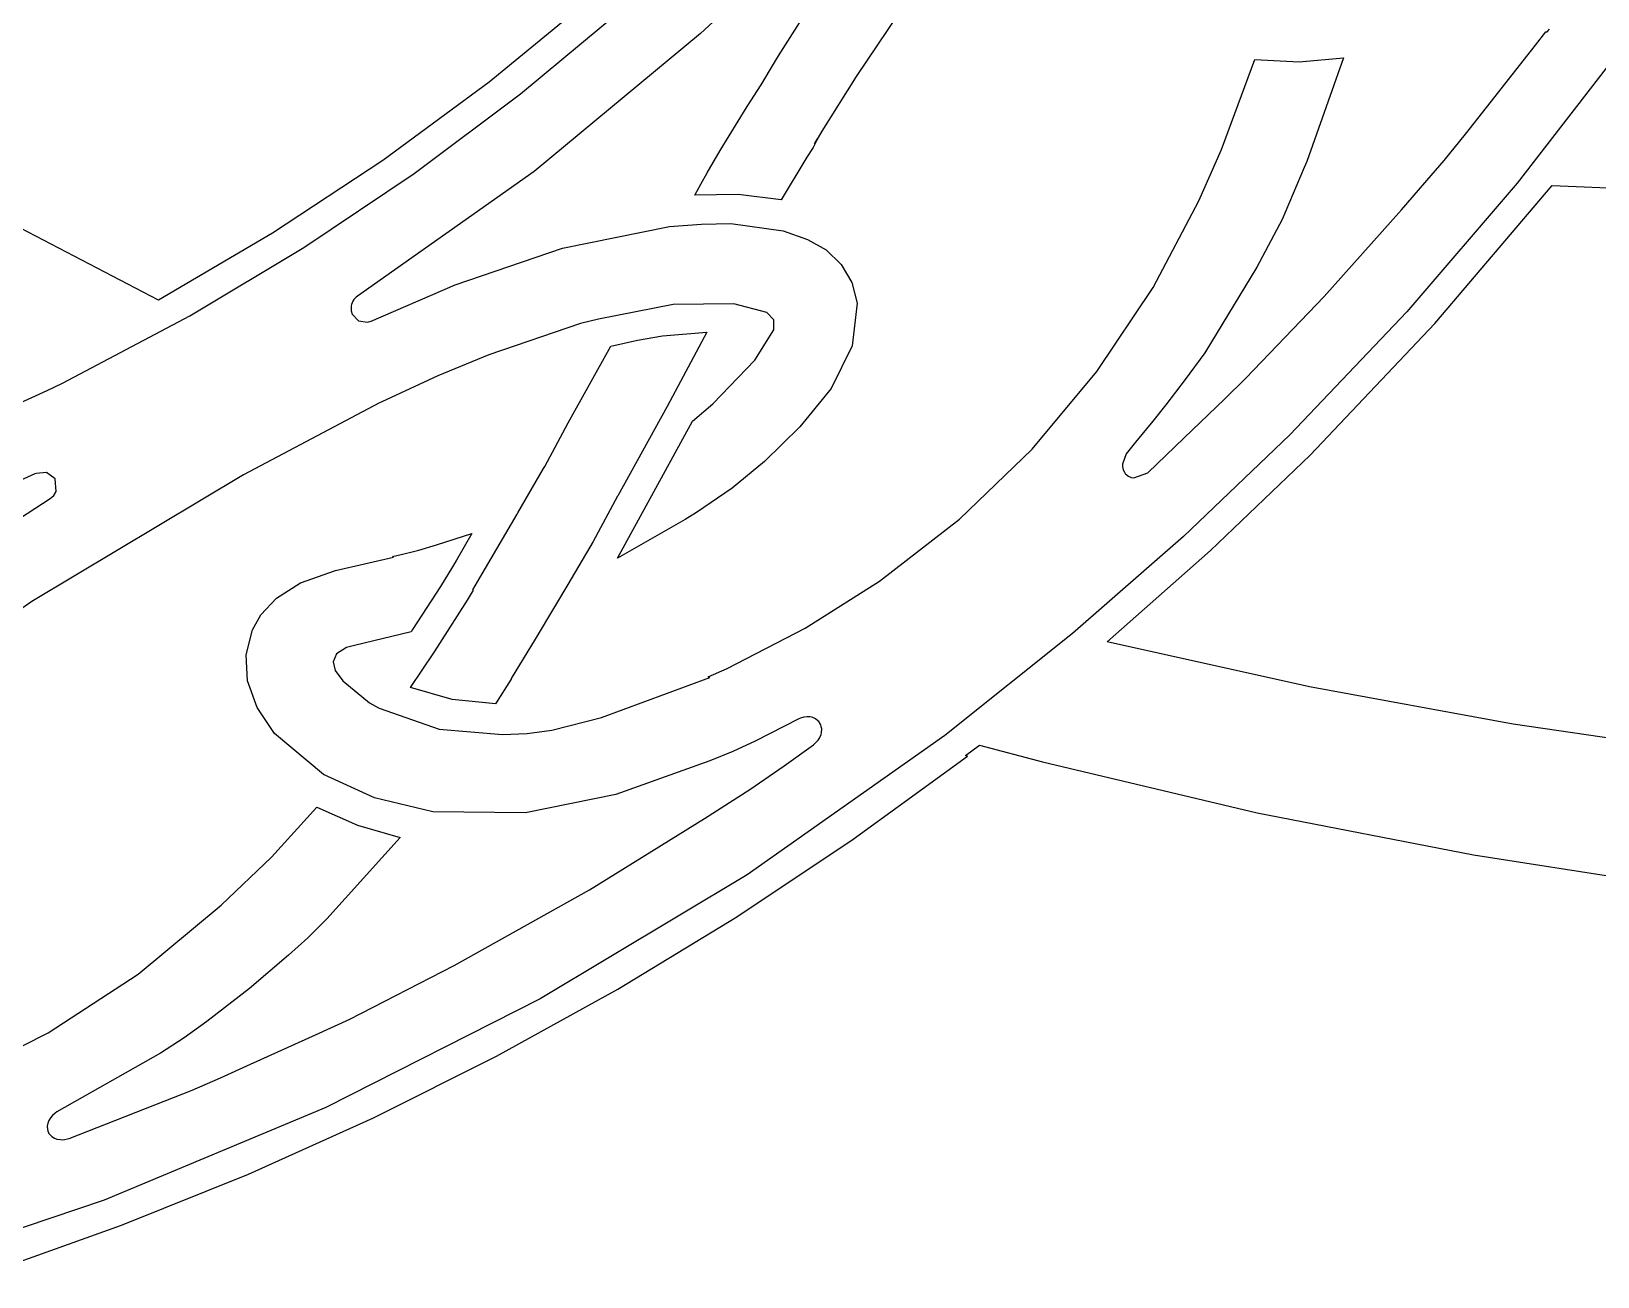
# Model space of a CAD drawing. Extents: x 0 to 274, y 0 to 254.
# Drawn here: x 168.73 to 213, y 4.69 to 39.88 of the extents above; entities that cross this region are included whole.
import ezdxf

# ---------------------------------------------------------------- set-up
doc = ezdxf.new("R2010")
doc.units = 0

msp = doc.modelspace()

# ---------------------------------------------------------------- linework, layer by layer
at = {"layer": 'Layer 1'}
for p, q in [((194.301843, 41.989415), (192.044823, 38.605925)), ((184.55486, 40.819891), (181.667184, 38.450208)), ((182.556022, 38.117667), (185.444768, 40.520094)), ((188.122391, 40.26128), (187.642422, 39.82451)), ((189.846512, 39.187723), (190.506799, 40.224183)), ((211.237235, 39.495456), (211.530689, 39.868079)), ((211.530689, 39.868079), (211.570135, 39.86491)), ((211.570135, 39.86491), (211.63473, 39.947764)), ((187.642422, 39.82451), (182.94286, 35.918557)), ((211.029635, 39.228911), (211.237235, 39.495456)), ((189.35283, 38.372686), (189.728967, 38.999656)), ((189.728967, 38.999656), (189.846512, 39.187723)), ((202.364528, 36.538598), (203.302973, 39.085628)), ((203.302973, 39.085628), (204.559466, 39.019123)), ((204.559466, 39.019123), (205.812753, 39.130783)), ((205.812753, 39.130783), (204.774333, 36.203573)), ((209.850135, 37.728121), (211.029635, 39.228911)), ((213.623736, 39.344486), (210.718146, 35.592476)), ((192.044823, 38.605925), (191.073031, 37.058045)), ((181.667184, 38.450208), (178.662916, 36.234391)), ((179.549821, 35.868062), (182.556022, 38.117667)), ((188.962915, 37.759457), (189.35283, 38.372686)), ((188.200791, 36.517297), (188.962915, 37.759457)), ((209.256509, 36.973886), (209.850135, 37.728121)), ((190.951557, 36.840489), (190.822229, 36.603423)), ((191.073031, 37.058045), (190.859837, 36.707241)), ((190.859837, 36.707241), (190.951557, 36.840489)), ((208.658924, 36.235122), (209.256509, 36.973886)), ((187.832443, 35.88247), (188.200791, 36.517297)), ((190.649837, 36.323304), (189.920993, 35.118314)), ((190.822229, 36.603423), (190.649837, 36.323304)), ((201.721909, 35.096758), (202.364528, 36.538598)), ((178.662916, 36.234391), (175.548196, 34.176727)), ((176.432219, 33.77557), (179.549821, 35.868062)), ((182.94286, 35.918557), (177.946072, 32.40082)), ((187.650195, 35.563144), (187.832443, 35.88247)), ((204.705809, 36.031181), (204.076838, 34.569601)), ((204.774333, 36.203573), (204.705809, 36.031181)), ((208.288575, 35.808066), (208.658924, 36.235122)), ((187.477873, 35.253566), (187.650195, 35.563144)), ((207.448118, 34.836311), (208.288575, 35.808066)), ((210.718146, 35.592476), (207.598394, 31.955832)), ((208.390902, 31.62319), (211.70626, 35.52211)), ((211.70626, 35.52211), (218.51852, 35.236064)), ((188.704279, 35.273474), (187.477873, 35.253566)), ((189.920993, 35.118314), (188.704279, 35.273474)), ((200.436609, 32.643648), (201.721909, 35.096758)), ((204.076838, 34.569601), (203.36567, 33.213811)), ((205.267438, 32.391081), (207.448118, 34.836311)), ((172.32916, 32.281501), (168.424837, 34.320257)), ((175.548196, 34.176727), (172.32916, 32.281501)), ((183.741545, 33.750828), (186.762685, 34.371908)), ((186.762685, 34.371908), (187.669845, 34.436607)), ((187.669845, 34.436607), (188.498598, 34.450351)), ((188.498598, 34.450351), (189.979698, 34.242579)), ((189.979698, 34.242579), (190.669406, 33.995773)), ((173.209268, 31.844484), (176.432219, 33.77557)), ((180.706665, 32.723441), (183.741545, 33.750828)), ((190.669406, 33.995773), (191.195773, 33.705024)), ((191.195773, 33.705024), (191.61838, 33.291914)), ((191.61838, 33.291914), (191.917211, 32.782054)), ((203.36567, 33.213811), (201.89623, 30.799941)), ((191.917211, 32.782054), (192.072246, 32.201053)), ((177.910862, 32.367518), (177.848164, 32.304955)), ((177.946072, 32.40082), (177.910862, 32.367518)), ((178.335985, 31.691738), (180.706665, 32.723441)), ((198.845118, 30.265595), (200.436609, 32.643648)), ((203.057408, 30.077291), (205.267438, 32.391081)), ((177.777608, 32.16182), (177.771749, 32.124717)), ((177.771749, 32.124717), (177.771749, 31.987532)), ((177.771749, 31.987532), (177.795247, 31.887659)), ((177.816812, 32.253873), (177.777608, 32.16182)), ((177.795247, 31.887659), (177.977741, 31.701757)), ((177.848164, 32.304955), (177.816812, 32.253873)), ((186.869459, 32.159687), (184.758374, 31.748533)), ((188.586774, 32.181512), (186.869459, 32.159687)), ((189.517362, 31.934534), (188.586774, 32.181512)), ((189.715015, 31.728386), (189.517362, 31.934534)), ((192.072246, 32.201053), (191.926492, 30.996356)), ((207.598394, 31.955832), (204.298, 28.4823)), ((169.608178, 29.942074), (173.209268, 31.844484)), ((177.977741, 31.701757), (178.236078, 31.668206)), ((178.236078, 31.668206), (178.263499, 31.673927)), ((178.263499, 31.673927), (178.335985, 31.691738)), ((184.246988, 31.623029), (181.660758, 30.745392)), ((184.758374, 31.748533), (184.246988, 31.623029)), ((189.18161, 30.59108), (189.711322, 31.442816)), ((189.711322, 31.442816), (189.715015, 31.728386)), ((204.87044, 27.90842), (208.390902, 31.62319)), ((183.90417, 28.823323), (185.10713, 30.990353)), ((185.10713, 30.990353), (185.863397, 31.152998)), ((185.863397, 31.152998), (186.566745, 31.27833)), ((186.566745, 31.27833), (187.816835, 31.382188)), ((187.816835, 31.382188), (186.703935, 29.281748)), ((191.926492, 30.996356), (191.335545, 29.787213)), ((181.660758, 30.745392), (180.222708, 30.143844)), ((187.995042, 29.354196), (189.18161, 30.59108)), ((201.89623, 30.799941), (201.337851, 30.043812)), ((180.222708, 30.143844), (178.633768, 29.416961)), ((197.01359, 28.077696), (198.845118, 30.265595)), ((165.402066, 28.029309), (169.182296, 29.729089)), ((169.175131, 29.732947), (169.608178, 29.942074)), ((169.182296, 29.729089), (169.175131, 29.732947)), ((191.335545, 29.787213), (190.452834, 28.70298)), ((201.337851, 30.043812), (200.793216, 29.326686)), ((202.454, 29.4836), (203.057408, 30.077291)), ((178.572994, 29.385612), (174.730964, 27.353832)), ((178.633768, 29.416961), (178.572994, 29.385612)), ((186.703935, 29.281748), (185.305015, 26.752498)), ((187.417094, 28.866516), (187.995042, 29.354196)), ((200.793216, 29.326686), (200.424832, 28.870178)), ((201.314356, 28.394171), (202.454, 29.4836)), ((183.240025, 27.587123), (183.90417, 28.823323)), ((186.102444, 26.470276), (187.417094, 28.866516)), ((200.424832, 28.870178), (199.938936, 28.26863)), ((190.452834, 28.70298), (189.448805, 27.730013)), ((200.279866, 27.408598), (201.314356, 28.394171)), ((204.298, 28.4823), (201.290535, 25.605238)), ((194.958825, 26.097965), (197.01359, 28.077696)), ((199.668567, 27.939559), (199.56673, 27.651619)), ((199.938936, 28.26863), (199.668567, 27.939559)), ((202.05648, 25.20763), (204.87044, 27.90842)), ((182.477832, 26.272471), (183.204747, 27.526281)), ((183.204747, 27.526281), (183.240025, 27.587123)), ((189.448805, 27.730013), (188.539714, 26.969854)), ((199.56673, 27.651619), (199.570588, 27.580993)), ((199.570588, 27.580993), (199.590225, 27.488941)), ((199.590225, 27.488941), (199.621577, 27.4281)), ((168.834365, 27.379297), (166.706605, 26.413499)), ((174.730964, 27.353832), (168.746561, 23.773207)), ((168.863716, 27.387151), (168.834365, 27.379297)), ((169.159236, 27.411543), (168.863716, 27.387151)), ((169.401493, 27.234466), (169.159236, 27.411543)), ((169.429331, 26.880136), (169.401493, 27.234466)), ((199.621577, 27.4281), (199.652927, 27.373394)), ((199.652927, 27.373394), (199.68035, 27.355614)), ((199.68035, 27.355614), (199.69406, 27.336078)), ((199.69406, 27.336078), (199.741053, 27.31448)), ((199.741053, 27.31448), (199.813607, 27.27927)), ((199.813607, 27.27927), (199.891946, 27.269485)), ((199.891946, 27.269485), (200.279866, 27.408598)), ((167.10802, 25.280618), (169.26713, 26.678288)), ((169.26713, 26.678288), (169.310333, 26.717906)), ((169.310333, 26.717906), (169.36339, 26.766482)), ((169.36339, 26.766482), (169.429331, 26.880136)), ((185.301157, 26.746571), (184.60752, 25.469061)), ((185.305015, 26.752498), (185.301157, 26.746571)), ((188.539714, 26.969854), (187.528714, 26.284108)), ((181.404205, 24.440463), (182.458265, 26.243013)), ((182.458265, 26.243013), (182.477832, 26.272471)), ((185.293263, 24.997016), (186.102444, 26.470276)), ((187.528714, 26.284108), (187.211353, 26.086256)), ((180.18194, 25.367157), (181.18308, 25.696228)), ((181.18308, 25.696228), (180.744245, 24.941993)), ((187.211353, 26.086256), (185.293263, 24.997016)), ((192.697619, 24.344418), (194.958825, 26.097965)), ((179.682334, 25.224014), (180.18194, 25.367157)), ((184.60752, 25.469061), (183.890459, 24.254461)), ((201.290535, 25.605238), (198.1577, 22.86329)), ((177.324724, 24.646791), (178.963204, 25.026749)), ((178.93654, 25.03832), (179.184723, 25.098716)), ((178.963204, 25.026749), (178.93654, 25.03832)), ((179.184723, 25.098716), (179.564786, 25.194764)), ((179.564786, 25.194764), (179.682334, 25.224014)), ((180.744245, 24.941993), (180.632556, 24.751996)), ((199.13574, 22.6263), (202.05648, 25.20763)), ((176.340343, 24.302331), (177.324724, 24.646791)), ((180.632556, 24.751996), (180.293627, 24.195406)), ((181.20446, 24.1015), (181.404205, 24.440463)), ((175.656666, 23.860975), (176.340343, 24.302331)), ((180.293627, 24.195406), (179.507941, 22.976806)), ((181.058324, 23.806766), (181.225964, 24.092812)), ((181.225964, 24.092812), (181.20446, 24.1015)), ((183.890459, 24.254461), (183.514257, 23.61774)), ((190.599525, 23.013891), (192.697619, 24.344418)), ((168.746561, 23.773207), (163.02, 19.7932)), ((175.22137, 23.394077), (175.656666, 23.860975)), ((180.276149, 22.583756), (181.058324, 23.806766)), ((183.514257, 23.61774), (182.971584, 22.710441)), ((174.982134, 22.972991), (175.22137, 23.394077)), ((174.801156, 22.267476), (174.982134, 22.972991)), ((179.468805, 22.912143), (177.862215, 22.524328)), ((179.507941, 22.976806), (179.468805, 22.912143)), ((180.126907, 22.352246), (180.276149, 22.583756)), ((182.971584, 22.710441), (182.295662, 21.593811)), ((188.391189, 21.875668), (190.599525, 23.013891)), ((198.1577, 22.86329), (194.551, 19.9872)), ((204.849495, 21.362992), (199.13574, 22.6263)), ((174.845065, 21.524912), (174.801156, 22.267476)), ((177.356682, 22.292991), (177.260186, 22.062743)), ((177.638836, 22.47131), (177.356682, 22.292991)), ((177.862215, 22.524328), (177.638836, 22.47131)), ((179.4454, 21.341078), (180.105754, 22.321275)), ((180.105754, 22.321275), (180.126907, 22.352246)), ((177.260186, 22.062743), (177.313618, 21.818878)), ((177.313618, 21.818878), (177.53569, 21.527283)), ((187.861402, 21.641954), (188.391189, 21.875668)), ((175.112331, 20.772987), (174.845065, 21.524912)), ((177.53569, 21.527283), (178.286925, 20.910992)), ((180.627734, 20.998037), (179.4454, 21.341078)), ((182.289738, 21.58003), (181.85283, 20.876679)), ((182.291666, 21.581958), (182.289738, 21.58003)), ((182.295662, 21.593811), (182.291666, 21.581958)), ((184.840262, 20.487955), (187.907912, 21.626175)), ((187.907912, 21.626175), (187.861402, 21.641954)), ((210.603154, 20.306497), (204.849495, 21.362992)), ((178.286925, 20.910992), (178.543448, 20.764801)), ((181.85283, 20.876679), (180.627734, 20.998037)), ((175.601425, 20.039391), (175.112331, 20.772987)), ((178.543448, 20.764801), (178.557435, 20.759461)), ((178.557435, 20.759461), (180.255133, 20.164318)), ((183.438662, 20.13645), (184.840262, 20.487955)), ((190.417045, 20.45526), (189.186595, 19.828287)), ((190.471892, 20.472865), (190.417045, 20.45526)), ((190.565943, 20.504248), (190.471892, 20.472865)), ((190.652139, 20.513999), (190.565943, 20.504248)), ((190.740334, 20.510175), (190.652139, 20.513999)), ((190.818676, 20.490642), (190.740334, 20.510175)), ((190.89316, 20.457154), (190.818676, 20.490642)), ((190.95386, 20.402448), (190.89316, 20.457154)), ((190.991136, 20.371096), (190.95386, 20.402448)), ((190.999681, 20.354628), (190.991136, 20.371096)), ((176.992345, 18.885951), (175.601425, 20.039391)), ((180.255133, 20.164318), (182.047395, 20.008846)), ((182.047395, 20.008846), (182.740549, 20.044053)), ((182.740549, 20.044053), (183.438662, 20.13645)), ((194.551, 19.98718), (188.95719, 16.048897)), ((191.010428, 20.344674), (190.999681, 20.354628)), ((191.000441, 19.908409), (191.049705, 20.009075)), ((191.01863, 20.323728), (191.010428, 20.344674)), ((191.024415, 20.316181), (191.01863, 20.323728)), ((191.026001, 20.309464), (191.024415, 20.316181)), ((191.042675, 20.288622), (191.026001, 20.309464)), ((191.054528, 20.233326), (191.042675, 20.288622)), ((191.049705, 20.009075), (191.06142, 20.07336)), ((191.068586, 20.167904), (191.054528, 20.233326)), ((191.06142, 20.07336), (191.068586, 20.167904)), ((194.551, 19.9872), (194.551, 19.98718)), ((216.391106, 19.457741), (210.603154, 20.306497)), ((188.559659, 19.530563), (187.909225, 19.268049)), ((189.186595, 19.828287), (188.559659, 19.530563)), ((190.001778, 19.130095), (190.837556, 19.723407)), ((190.837556, 19.723407), (190.97033, 19.854872)), ((190.97033, 19.854872), (191.000441, 19.908409)), ((195.135445, 19.417662), (195.528566, 19.714698)), ((195.528566, 19.714698), (197.303646, 19.238654)), ((187.909225, 19.268049), (185.252435, 18.31982)), ((189.035774, 18.459253), (190.001778, 19.130095)), ((191.960461, 17.056337), (195.183471, 19.404364)), ((195.183471, 19.404364), (195.135445, 19.417662)), ((197.303646, 19.238654), (203.371898, 17.795466)), ((178.428395, 18.219741), (176.992345, 18.885951)), ((180.082045, 17.826002), (178.428395, 18.219741)), ((185.252435, 18.31982), (182.693354, 17.799495)), ((187.752274, 17.63405), (189.035774, 18.459253)), ((175.515564, 16.549346), (176.796724, 17.962346)), ((176.796724, 17.962346), (177.945766, 17.449216)), ((182.693354, 17.799495), (180.082045, 17.826002)), ((203.371898, 17.795466), (209.490146, 16.609394)), ((177.945766, 17.449216), (179.154204, 17.098112)), ((184.507089, 15.618714), (187.752274, 17.63405)), ((179.154204, 17.098112), (177.080464, 14.804812)), ((188.665689, 14.859527), (191.960461, 17.056337)), ((174.091704, 15.186496), (175.515564, 16.549346)), ((209.490146, 16.609394), (215.645101, 15.656754)), ((188.95719, 16.048897), (183.115527, 12.540739)), ((180.684524, 13.48115), (184.507089, 15.618714)), ((171.746802, 13.239404), (174.091704, 15.186496)), ((177.080464, 14.804812), (176.549506, 14.265999)), ((185.303929, 12.81394), (188.665689, 14.859527)), ((176.549506, 14.265999), (175.998981, 13.772353)), ((175.998981, 13.772353), (174.893931, 12.837699)), ((178.703734, 12.46653), (180.684524, 13.48115)), ((169.203161, 11.578247), (171.746802, 13.239404)), ((174.893931, 12.837699), (173.690971, 11.903217)), ((183.115527, 12.540739), (177.051089, 9.472147)), ((177.731942, 11.970782), (178.703734, 12.46653)), ((181.879956, 10.919578), (185.303929, 12.81394)), ((176.764285, 11.52633), (177.731942, 11.970782)), ((166.486716, 10.217921), (169.203161, 11.578247)), ((173.690971, 11.903217), (173.052252, 11.440782)), ((174.927365, 10.695169), (176.764285, 11.52633)), ((173.052252, 11.440782), (172.378252, 11.009699)), ((172.378252, 11.009699), (169.457022, 9.346279)), ((174.075944, 10.311556), (174.927365, 10.695169)), ((178.398544, 9.176448), (181.879956, 10.919578)), ((173.274961, 9.965978), (174.075944, 10.311556)), ((169.805061, 8.597378), (173.274961, 9.965978)), ((169.406104, 9.307248), (169.327694, 9.248303)), ((169.457022, 9.346279), (169.406104, 9.307248)), ((177.051089, 9.472147), (170.788953, 6.852565)), ((169.194511, 9.026942), (169.17887, 8.946568)), ((169.17887, 8.946568), (169.188652, 8.864301)), ((169.188652, 8.864301), (169.194511, 8.811488)), ((169.221931, 9.1054), (169.194511, 9.026942)), ((169.268992, 9.179813), (169.221931, 9.1054)), ((169.327694, 9.248303), (169.268992, 9.179813)), ((174.864468, 7.584553), (178.398544, 9.176448)), ((169.194511, 8.811488), (169.195338, 8.810077)), ((169.195338, 8.810077), (169.197471, 8.796023)), ((169.197471, 8.796023), (169.212711, 8.773044)), ((169.212711, 8.773044), (169.219877, 8.74662)), ((169.219877, 8.74662), (169.262114, 8.700318)), ((169.262114, 8.700318), (169.30745, 8.650571)), ((169.30745, 8.650571), (169.388479, 8.604267)), ((169.388479, 8.604267), (169.449044, 8.577326)), ((169.449044, 8.577326), (169.558667, 8.562961)), ((169.558667, 8.562961), (169.620541, 8.557793)), ((169.620541, 8.557793), (169.805061, 8.597378)), ((171.282502, 6.143899), (174.864468, 7.584553)), ((170.788953, 6.852565), (164.354199, 4.691435)), ((167.65742, 4.854489), (171.282502, 6.143899))]:
    msp.add_line(p, q, dxfattribs=at)

doc.saveas('drawing.dxf')
